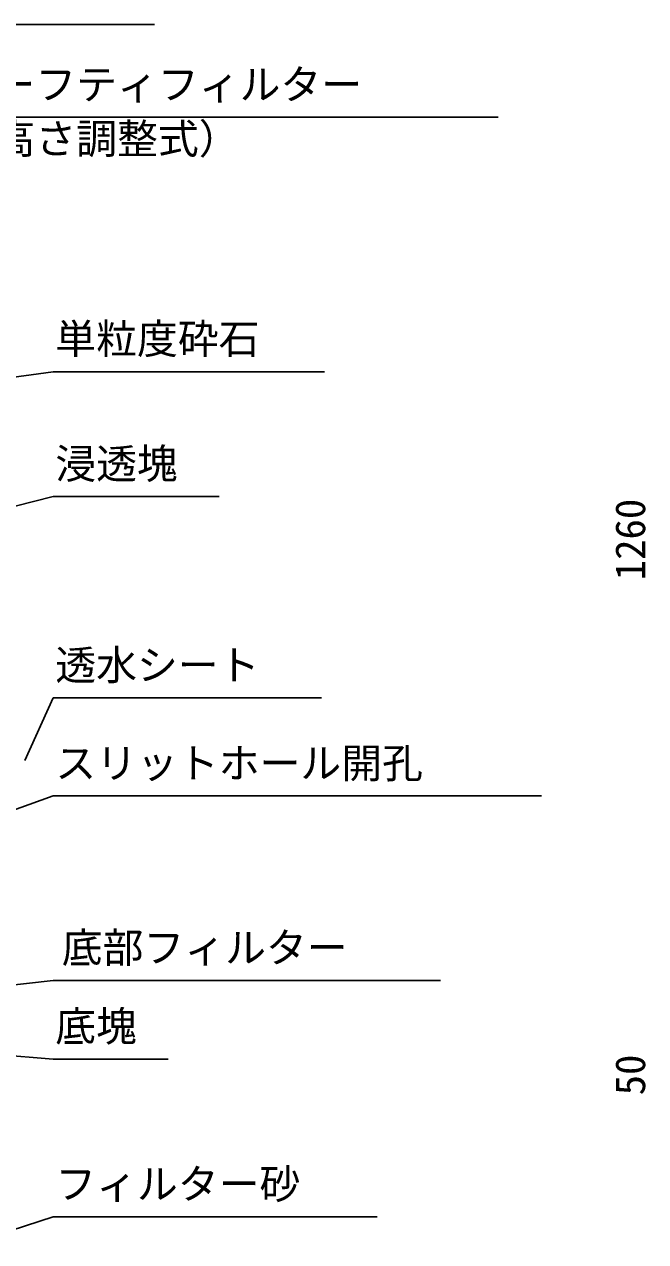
# Model space of a CAD drawing. Units: millimetres, scale not verified. Extents: x -10500 to 10500, y -7425 to 7425.
# Drawn here: x 5210 to 5971, y 3157 to 4646 of the extents above; entities that cross this region are included whole.
import ezdxf
from ezdxf.enums import TextEntityAlignment as Align

# ---------------------------------------------------------------- set-up
doc = ezdxf.new("R2010")
doc.units = ezdxf.units.MM
doc.header["$LTSCALE"] = 25
doc.layers.add('0-1_DIM', color=7, linetype='Continuous', lineweight=25)
doc.layers.add('0-7_TXT', color=7, linetype='Continuous', lineweight=25)
doc.styles.add('ＭＳ ゴシック', font='')
doc.styles.get('ＭＳ ゴシック').set_extended_font_data('MS Gothic')

msp = doc.modelspace()

# ---------------------------------------------------------------- linework, layer by layer
at = {"layer": '0-1_DIM'}
msp.add_line((5369.34, 4645.69), (3789.34, 4645.69), dxfattribs=at)
at = {"layer": '0-7_TXT'}
for p, q in [((5120.87, 4532.04), (5790, 4532.04)), ((5245.25, 4220.85), (5151.99, 4207.99)), ((5245.25, 4220.85), (5577.58, 4220.85)), ((5245.25, 4068.09), (4915.93, 3984.36)), ((5245.25, 4068.09), (5448.52, 4068.09)), ((5245.25, 3821.82), (5210.73, 3745.17)), ((5245.25, 3821.82), (5573.66, 3821.82)), ((5245.25, 3701.86), (4930.72, 3590.14)), ((5245.25, 3701.86), (5843.24, 3701.86)), ((5245.25, 3476.2), (4755.68, 3421.76)), ((5245.25, 3476.2), (5719.41, 3476.2)), ((5245.25, 3379.96), (4913.47, 3406.96)), ((5245.25, 3379.96), (5386.1, 3379.96)), ((5245.25, 3187.17), (5151.94, 3156.72)), ((5245.25, 3187.17), (5641.94, 3187.17))]:
    msp.add_line(p, q, dxfattribs=at)

# ---------------------------------------------------------------- texts
at = {"layer": '0-1_DIM', "style": 'ＭＳ ゴシック'}
for s, p in [('1260', (5981.02, 3965.69)), ('50', (5981.02, 3335.69))]:
    msp.add_text(s, height=36.66, rotation=90, dxfattribs=at).set_placement(p, align=Align.BOTTOM_LEFT)
at = {"layer": '0-7_TXT', "style": 'ＭＳ ゴシック'}
for s, p in [('セーフティフィルター', (5123.53, 4542.88)), ('（高さ調整式）', (5123.53, 4476.46)), ('単粒度砕石', (5247.92, 4231.7)), ('浸透塊', (5247.92, 4078.93)), ('透水シート', (5247.92, 3832.66)), ('スリットホール開孔', (5247.92, 3712.7)), ('底部フィルター', (5255.84, 3487.04)), ('底塊', (5247.92, 3390.8)), ('フィルター砂', (5247.92, 3198.01))]:
    msp.add_text(s, height=36.66, dxfattribs=at).set_placement(p, align=Align.BOTTOM_LEFT)

doc.saveas('drawing.dxf')
